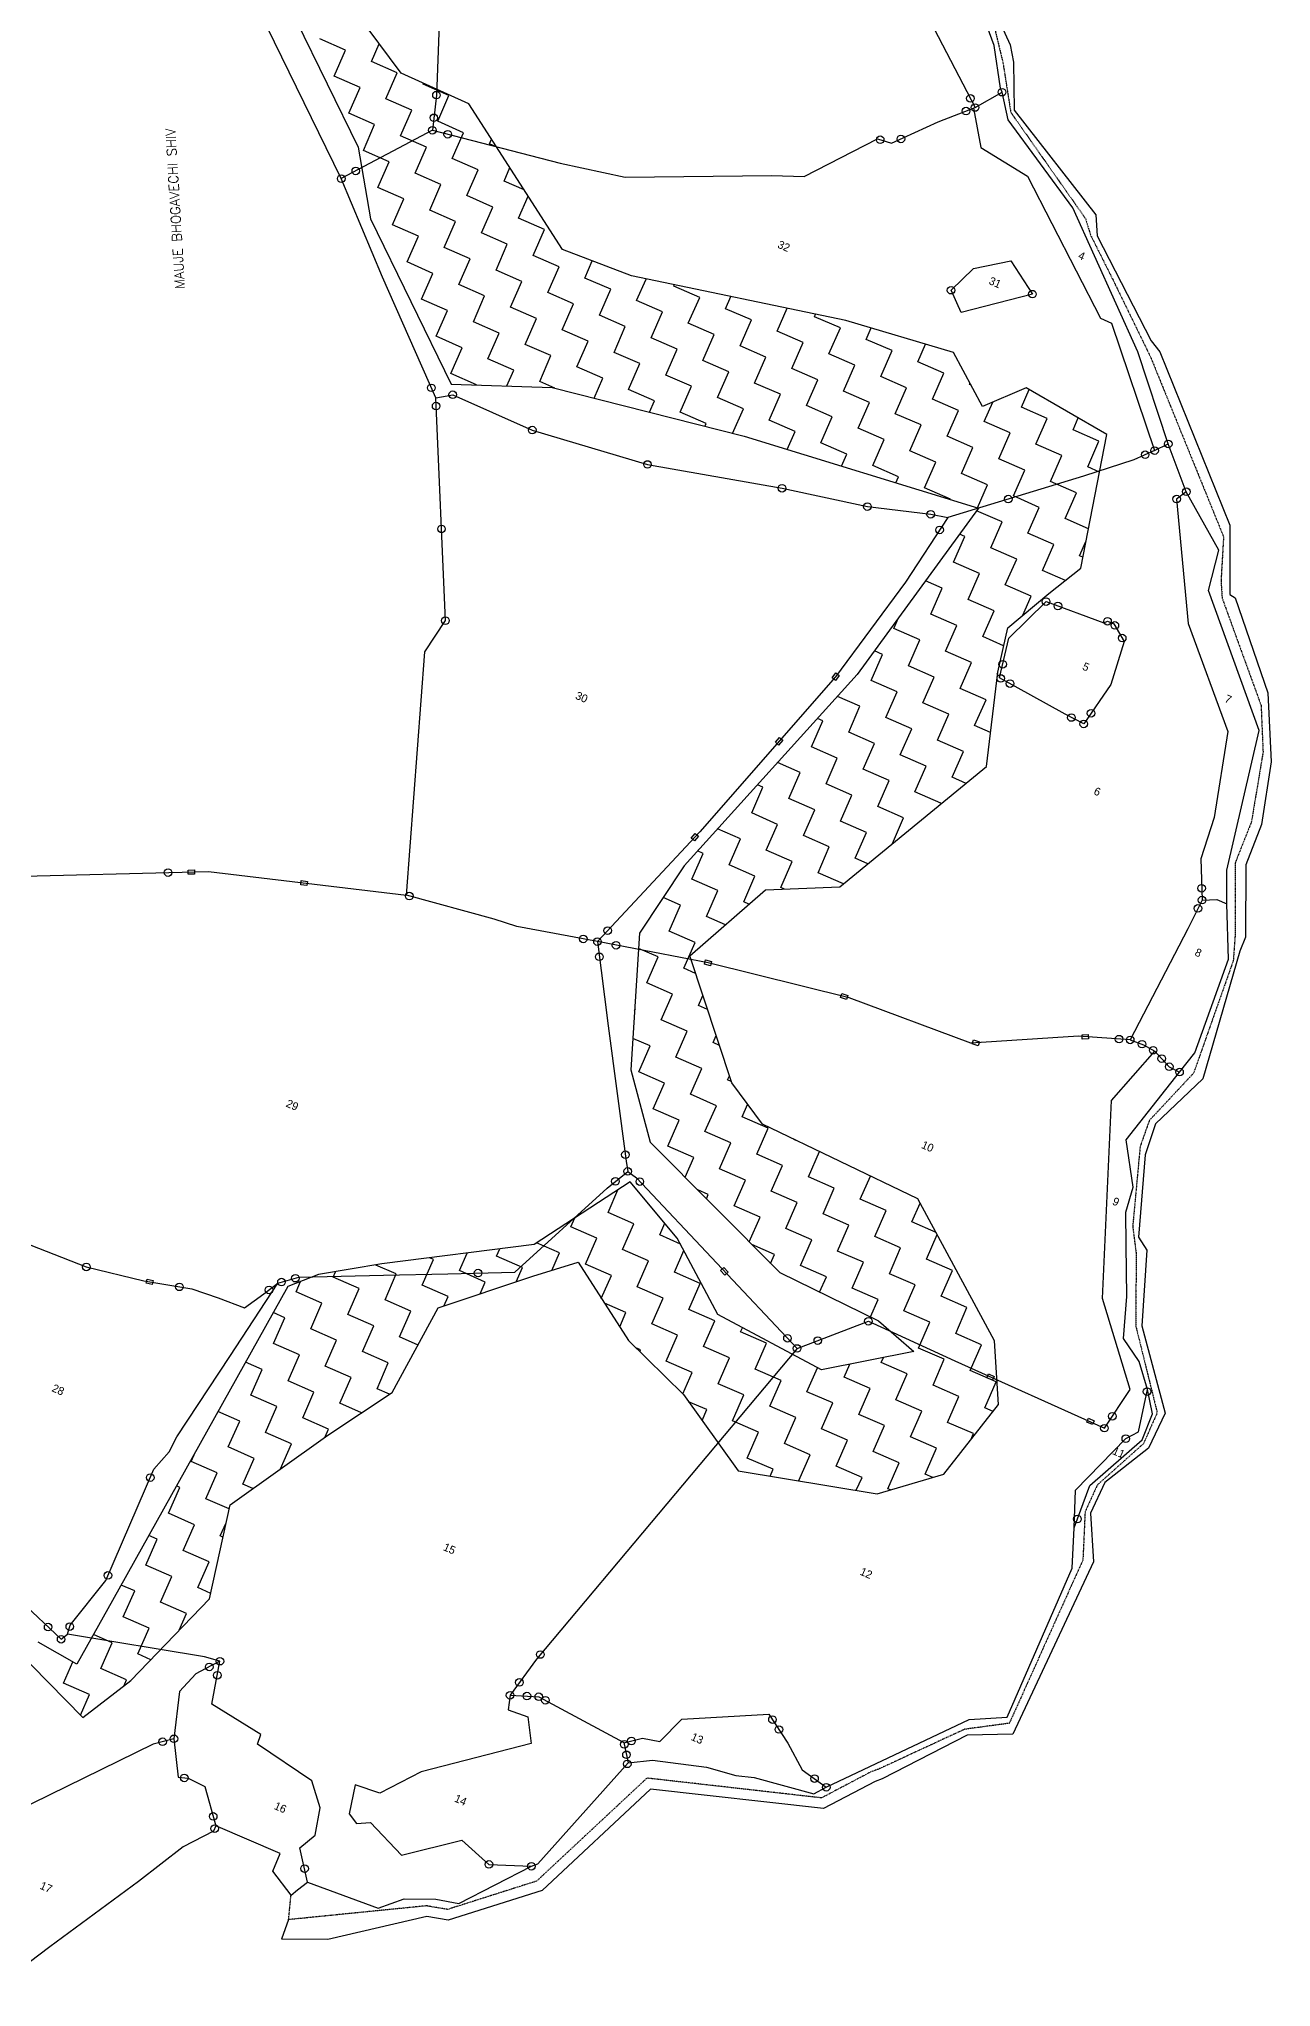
# Model space of a CAD drawing. Header units: metres. Extents: x 340266 to 342991, y 1762549 to 1766704.
# Drawn here: x 341265 to 342391, y 1762800 to 1764580 of the extents above; entities that cross this region are included whole.
import ezdxf
from ezdxf.enums import TextEntityAlignment as Align

# ---------------------------------------------------------------- set-up
doc = ezdxf.new("R2010")
doc.units = ezdxf.units.M
doc.header["$MEASUREMENT"] = 0
doc.linetypes.add('DASHDOT', pattern=[1, 0.5, -0.25, 0, -0.25])
for name, color, linetype in [('OFF', 1, 'Continuous'), ('POLY_HATCH', 12, 'Continuous'), ('POLY_PARCEL', 6, 'Continuous'), ('POLY_WATER', 4, 'Continuous'), ('TEXT_MAPOUT', 7, 'Continuous'), ('TEXT_PARCEL', 7, 'Continuous'), ('V_BOUND_LINE', 7, 'Continuous'), ('V_BOUND_STREAM_LINE', 7, 'DASHDOT')]:
    doc.layers.add(name, color=color, linetype=linetype)
doc.styles.get("Standard").update_dxf_attribs({"font": 'simplex.shx'})
doc.styles.add('TEXT_MAP', font='', dxfattribs={"height": 0.15})
doc.styles.get('TEXT_MAP').set_extended_font_data('Kruti Dev 050')

msp = doc.modelspace()

# ---------------------------------------------------------------- linework, layer by layer
for points in [[(341990.1, 1763995.9), (341993.4, 1764000.5), (341996.6, 1763998.2), (341993.2, 1763993.6)], [(341938.2, 1763937.2), (341942, 1763941.4), (341944.9, 1763938.9), (341941.2, 1763934.6)], [(341861.2, 1763849.6), (341865, 1763853.9), (341867.9, 1763851.3), (341864.2, 1763847)], [(341407.5, 1763816.6), (341401.8, 1763816.5), (341401.7, 1763820.4), (341407.4, 1763820.5)], [(341505.1, 1763810.7), (341510.7, 1763810), (341510.2, 1763806.2), (341504.6, 1763806.8)], [(341874.4, 1763738.2), (341879.9, 1763736.8), (341879, 1763733), (341873.5, 1763734.4)], [(341999.1, 1763707.5), (342004.4, 1763705.7), (342003.1, 1763702), (341997.7, 1763703.9)], [(342224.3, 1763666.2), (342218.6, 1763666), (342218.5, 1763669.9), (342224.1, 1763670.1)], [(342123.4, 1763659.7), (342118, 1763661.5), (342119.3, 1763665.2), (342124.6, 1763663.4)], [(341892.1, 1763450.4), (341888.2, 1763454.6), (341891.1, 1763457.2), (341895, 1763453.1)], [(341369, 1763441.6), (341363.5, 1763442.9), (341364.4, 1763446.7), (341369.9, 1763445.5)], [(342136.6, 1763354.2), (342131.5, 1763356.6), (342133.1, 1763360.1), (342138.2, 1763357.8)], [(342228, 1763313.8), (342222.8, 1763316.1), (342224.4, 1763319.6), (342229.6, 1763317.3)]]:
    msp.add_lwpolyline(points, close=True)
for centre in [(341628.6, 1764528.3), (342116.4, 1764525.3), (342120.7, 1764517), (342145.3, 1764531), (341626.2, 1764507.6), (342112.4, 1764513.8), (341624.9, 1764496.2), (341638.9, 1764492.6), (342034, 1764487.6), (342053, 1764488.3), (341541.6, 1764452), (341554.9, 1764459.1), (342098.8, 1764350.1), (342173.1, 1764346.5), (341623.9, 1764260.9), (341643.5, 1764254.6), (341628.3, 1764244.3), (341716.1, 1764222.3), (342276.1, 1764199.8), (342284.7, 1764203.6), (342297.2, 1764209.7), (341821.4, 1764190.9), (341944.3, 1764169.2), (342313.7, 1764166), (342022.3, 1764152.4), (342080.2, 1764145.4), (342151, 1764159.3), (342304.8, 1764159.3), (341633.2, 1764132), (341633.2, 1764132), (342088.3, 1764131.1), (342185.5, 1764065.6), (342185.5, 1764065.6), (342196.4, 1764061.6), (341636.8, 1764048.2), (342241.7, 1764047.6), (342248.4, 1764043.9), (342255.1, 1764032.3), (342146, 1764008.4), (342144.2, 1763995.4), (342152.6, 1763990.7), (342208.7, 1763959.7), (342220, 1763953.9), (342226.7, 1763963.6), (341383.4, 1763818), (341603.8, 1763796.6), (342327.7, 1763803.7), (342328.1, 1763792.9), (342324.3, 1763785.3), (341762.7, 1763757.4), (341775.7, 1763755), (341785.1, 1763765.1), (341792.7, 1763751.7), (341777.4, 1763741.1), (342252.2, 1763665.9), (342262.4, 1763665.2), (342273.2, 1763661.3), (342283.4, 1763655.8), (342291.2, 1763648.1), (342298.1, 1763640.7), (342307.5, 1763635.8), (341801.2, 1763560.3), (341803.3, 1763545.1), (341792.1, 1763536), (341814.4, 1763535.7), (341308.7, 1763457.8), (341666.6, 1763452.2), (341393.7, 1763439.6), (341475.6, 1763436.8), (341487, 1763444), (341499.7, 1763447.5), (342023.2, 1763408.2), (341949.3, 1763392.6), (341958.1, 1763383.3), (341977, 1763390.5), (342277.8, 1763343.9), (342238.8, 1763310.5), (342246.1, 1763321.4), (342258.4, 1763300.9), (341367.1, 1763265.3), (342214.2, 1763227.5), (341328.4, 1763176), (341273.8, 1763128.8), (341293.6, 1763129.2), (341285.7, 1763117.6), (341421, 1763092.4), (341430.8, 1763097.6), (341723.5, 1763103.7), (341428.4, 1763084.7), (341704.3, 1763078.2), (341695.8, 1763066.5), (341711.3, 1763065.7), (341722.1, 1763065.1), (341728.1, 1763061.9), (341935.6, 1763044.2), (341378.4, 1763024), (341388.7, 1763026.7), (341800.2, 1763021.6), (341806.7, 1763024.7), (341941.5, 1763035.2), (341802.2, 1763012.1), (341802.9, 1763003.8), (341398.2, 1762991), (341974, 1762990.3), (341984.7, 1762982.4), (341424.6, 1762955.8), (341426, 1762944.7), (341508.1, 1762908.1), (341676.5, 1762912), (341715.3, 1762910.3)]:
    msp.add_circle(centre, 3.46)
at = {"layer": 'OFF'}
msp.add_line((341493.5, 1762861.5), (341487.1, 1762843.7), dxfattribs=at)
at = {"layer": 'POLY_HATCH'}
for p, q in [((341596.4, 1764548.3), (341528.5, 1764639.5)), ((341500.4, 1764596.6), (341557.1, 1764480.8)), ((341658.2, 1764520.4), (341596.4, 1764548.3)), ((341743.8, 1764387.2), (341658.2, 1764520.4)), ((341557.1, 1764480.8), (341568.2, 1764415.4)), ((341568.2, 1764415.4), (341642.1, 1764264.2)), ((341806.9, 1764363.1), (341743.8, 1764387.2)), ((342002.6, 1764322.5), (341806.9, 1764363.1)), ((342101.1, 1764293.1), (342002.6, 1764322.5)), ((342127.5, 1764244), (342101.1, 1764293.1)), ((341642.1, 1764264.2), (341734.2, 1764261.3)), ((341734.2, 1764261.3), (341909.8, 1764216.6)), ((342167.4, 1764260.8), (342127.5, 1764244)), ((342241.2, 1764218.2), (342167.4, 1764260.8)), ((342217.2, 1764096.3), (342241.2, 1764218.2)), ((341909.8, 1764216.6), (342123.8, 1764151.1)), ((342123.8, 1764151.1), (342013, 1763999)), ((342188.2, 1764073), (342217.2, 1764096.3)), ((342150.5, 1764041.6), (342188.2, 1764073)), ((342141.4, 1764001.1), (342150.5, 1764041.6)), ((342013, 1763999), (341854.8, 1763824.2)), ((342131.1, 1763914.9), (342141.4, 1764001.1)), ((341997.2, 1763805.1), (342131.1, 1763914.9)), ((341854.8, 1763824.2), (341814, 1763762.8)), ((341860, 1763741.9), (341929.2, 1763802.3)), ((341929.2, 1763802.3), (341997.2, 1763805.1)), ((341814, 1763762.8), (341806.1, 1763638)), ((341898.4, 1763625.9), (341860, 1763741.9)), ((341806.1, 1763638), (341823.9, 1763571.9)), ((341926.4, 1763588.1), (341898.4, 1763625.9)), ((342068.5, 1763519.9), (341926.4, 1763588.1)), ((341823.9, 1763571.9), (341942.2, 1763452.7)), ((341805.7, 1763535.6), (341717.8, 1763478.4)), ((341848.6, 1763484.2), (341805.7, 1763535.6)), ((342138.5, 1763390.2), (342068.5, 1763519.9)), ((341717.8, 1763478.4), (341578.7, 1763460.5)), ((341885.8, 1763414.4), (341848.6, 1763484.2)), ((341578.7, 1763460.5), (341520.8, 1763450.8)), ((341716.6, 1763449.3), (341758.1, 1763462)), ((341758.1, 1763462), (341803.9, 1763390.6)), ((341942.2, 1763452.7), (342032.5, 1763408.5)), ((341492.7, 1763439.8), (341332.5, 1763153.1)), ((341520.8, 1763450.8), (341492.7, 1763439.8)), ((341630.3, 1763420.3), (341716.6, 1763449.3)), ((341588, 1763343), (341630.3, 1763420.3)), ((341980.3, 1763363.7), (341885.8, 1763414.4)), ((342032.5, 1763408.5), (342064.6, 1763380.5)), ((341803.9, 1763390.6), (341854.3, 1763341.3)), ((342142.2, 1763332.1), (342138.5, 1763390.2)), ((342064.6, 1763380.5), (341980.3, 1763363.7)), ((341529.4, 1763304.2), (341588, 1763343)), ((341854.3, 1763341.3), (341904.2, 1763271.6)), ((342092.2, 1763268.4), (342142.2, 1763332.1)), ((341440, 1763240.6), (341529.4, 1763304.2)), ((341904.2, 1763271.6), (342031.3, 1763250.6)), ((342031.3, 1763250.6), (342092.2, 1763268.4)), ((341421.3, 1763154.7), (341440, 1763240.6)), ((341332.5, 1763153.1), (341300.1, 1763094.9)), ((341349.3, 1763080.1), (341421.3, 1763154.7)), ((341214.2, 1763139.2), (341305.5, 1763046.3)), ((341300.1, 1763094.9), (341264.6, 1763115.1)), ((341305.5, 1763046.3), (341349.3, 1763080.1))]:
    msp.add_line(p, q, dxfattribs=at)
at = {"layer": 'POLY_HATCH', "linetype": 'Continuous'}
for p, q in [((341545.5, 1764569.3), (341521.9, 1764579.6)), ((341569.1, 1764559), (341576.3, 1764575.3)), ((341535.2, 1764545.7), (341545.5, 1764569.3)), ((341592.8, 1764548.7), (341569.1, 1764559)), ((341558.8, 1764535.3), (341535.2, 1764545.7)), ((341582.4, 1764525), (341592.8, 1764548.7)), ((341616.4, 1764538.3), (341616.7, 1764539.1)), ((341640, 1764528), (341616.4, 1764538.3)), ((341548.5, 1764511.7), (341558.8, 1764535.3)), ((341606.1, 1764514.7), (341582.4, 1764525)), ((341629.7, 1764504.4), (341640, 1764528)), ((341572.1, 1764501.4), (341548.5, 1764511.7)), ((341595.8, 1764491.1), (341606.1, 1764514.7)), ((341653.3, 1764494), (341629.7, 1764504.4)), ((341561.8, 1764477.7), (341572.1, 1764501.4)), ((341619.4, 1764480.7), (341595.8, 1764491.1)), ((341643, 1764470.4), (341653.3, 1764494)), ((341677, 1764483.7), (341678.9, 1764488.2)), ((341585.4, 1764467.4), (341561.8, 1764477.7)), ((341575.1, 1764443.8), (341585.4, 1764467.4)), ((341609.1, 1764457.1), (341619.4, 1764480.7)), ((341666.7, 1764460.1), (341643, 1764470.4)), ((341683.6, 1764480.8), (341677, 1764483.7)), ((341632.7, 1764446.8), (341609.1, 1764457.1)), ((341656.3, 1764436.5), (341666.7, 1764460.1)), ((341690.3, 1764449.8), (341695.7, 1764462.1)), ((341708.8, 1764441.7), (341690.3, 1764449.8)), ((341598.7, 1764433.5), (341575.1, 1764443.8)), ((341588.4, 1764409.8), (341598.7, 1764433.5)), ((341622.4, 1764423.1), (341632.7, 1764446.8)), ((341680, 1764426.1), (341656.3, 1764436.5)), ((341703.6, 1764415.8), (341712.4, 1764436)), ((341646, 1764412.8), (341622.4, 1764423.1)), ((341669.6, 1764402.5), (341680, 1764426.1)), ((341727.2, 1764405.5), (341703.6, 1764415.8)), ((341612.1, 1764399.5), (341588.4, 1764409.8)), ((341601.7, 1764375.9), (341612.1, 1764399.5)), ((341635.7, 1764389.2), (341646, 1764412.8)), ((341693.3, 1764392.2), (341669.6, 1764402.5)), ((341716.9, 1764381.8), (341727.2, 1764405.5)), ((341659.3, 1764378.9), (341635.7, 1764389.2)), ((341649, 1764355.2), (341659.3, 1764378.9)), ((341683, 1764368.5), (341693.3, 1764392.2)), ((341740.6, 1764371.5), (341716.9, 1764381.8)), ((341625.4, 1764365.5), (341601.7, 1764375.9)), ((341615, 1764341.9), (341625.4, 1764365.5)), ((341706.6, 1764358.2), (341683, 1764368.5)), ((341730.2, 1764347.9), (341740.6, 1764371.5)), ((341764.2, 1764361.2), (341771, 1764376.8)), ((341787.8, 1764350.9), (341764.2, 1764361.2)), ((341811.5, 1764340.6), (341820.1, 1764360.3)), ((341638.7, 1764331.6), (341615, 1764341.9)), ((341672.6, 1764344.9), (341649, 1764355.2)), ((341662.3, 1764321.3), (341672.6, 1764344.9)), ((341696.3, 1764334.6), (341706.6, 1764358.2)), ((341753.9, 1764337.6), (341730.2, 1764347.9)), ((341777.5, 1764327.2), (341787.8, 1764350.9)), ((341845.4, 1764353.9), (341845.9, 1764355)), ((341869.1, 1764343.5), (341845.4, 1764353.9)), ((341858.7, 1764319.9), (341869.1, 1764343.5)), ((341892.7, 1764333.2), (341897.5, 1764344.3)), ((341628.4, 1764308), (341638.7, 1764331.6)), ((341719.9, 1764324.3), (341696.3, 1764334.6)), ((341709.6, 1764300.6), (341719.9, 1764324.3)), ((341743.5, 1764313.9), (341753.9, 1764337.6)), ((341801.1, 1764316.9), (341777.5, 1764327.2)), ((341835.1, 1764330.2), (341811.5, 1764340.6)), ((341824.8, 1764306.6), (341835.1, 1764330.2)), ((341916.3, 1764322.9), (341892.7, 1764333.2)), ((341940, 1764312.6), (341949.1, 1764333.6)), ((341973.9, 1764325.9), (341974.9, 1764328.2)), ((341997.6, 1764315.6), (341973.9, 1764325.9)), ((341652, 1764297.6), (341628.4, 1764308)), ((341685.9, 1764310.9), (341662.3, 1764321.3)), ((341675.6, 1764287.3), (341685.9, 1764310.9)), ((341767.2, 1764303.6), (341743.5, 1764313.9)), ((341790.8, 1764293.3), (341801.1, 1764316.9)), ((341848.4, 1764296.3), (341824.8, 1764306.6)), ((341882.4, 1764309.6), (341858.7, 1764319.9)), ((341872, 1764285.9), (341882.4, 1764309.6)), ((341906, 1764299.3), (341916.3, 1764322.9)), ((341963.6, 1764302.2), (341940, 1764312.6)), ((341987.2, 1764291.9), (341997.6, 1764315.6)), ((342021.2, 1764305.2), (342025.7, 1764315.6)), ((341641.7, 1764274), (341652, 1764297.6)), ((341733.2, 1764290.3), (341709.6, 1764300.6)), ((341722.9, 1764266.7), (341733.2, 1764290.3)), ((341756.9, 1764280), (341767.2, 1764303.6)), ((341814.4, 1764283), (341790.8, 1764293.3)), ((341838.1, 1764272.6), (341848.4, 1764296.3)), ((341929.6, 1764288.9), (341906, 1764299.3)), ((341919.3, 1764265.3), (341929.6, 1764288.9)), ((341953.3, 1764278.6), (341963.6, 1764302.2)), ((342010.9, 1764281.6), (341987.2, 1764291.9)), ((342044.8, 1764294.9), (342021.2, 1764305.2)), ((342034.5, 1764271.3), (342044.8, 1764294.9)), ((342068.5, 1764284.6), (342075.5, 1764300.8)), ((341665.3, 1764263.7), (341641.7, 1764274)), ((341699.3, 1764277), (341675.6, 1764287.3)), ((341693, 1764262.6), (341699.3, 1764277)), ((341780.5, 1764269.6), (341756.9, 1764280)), ((341804.1, 1764259.3), (341814.4, 1764283)), ((341861.7, 1764262.3), (341838.1, 1764272.6)), ((341895.7, 1764275.6), (341872, 1764285.9)), ((341885.4, 1764252), (341895.7, 1764275.6)), ((341976.9, 1764268.3), (341953.3, 1764278.6)), ((342000.5, 1764258), (342010.9, 1764281.6)), ((342058.1, 1764261), (342034.5, 1764271.3)), ((342092.1, 1764274.3), (342068.5, 1764284.6)), ((342081.8, 1764250.6), (342092.1, 1764274.3)), ((341665.2, 1764263.5), (341665.3, 1764263.7)), ((341736.6, 1764260.7), (341722.9, 1764266.7)), ((341772.6, 1764251.5), (341780.5, 1764269.6)), ((341827.8, 1764249), (341804.1, 1764259.3)), ((341851.4, 1764238.7), (341861.7, 1764262.3)), ((341942.9, 1764255), (341919.3, 1764265.3)), ((341932.6, 1764231.3), (341942.9, 1764255)), ((341966.6, 1764244.7), (341976.9, 1764268.3)), ((342024.2, 1764247.6), (342000.5, 1764258)), ((342047.8, 1764237.3), (342058.1, 1764261)), ((342115.7, 1764263.9), (342116.2, 1764265)), ((342117.1, 1764263.3), (342115.7, 1764263.9)), ((342163, 1764243.3), (342170, 1764259.3)), ((341823.2, 1764238.6), (341827.8, 1764249)), ((341875, 1764228.4), (341851.4, 1764238.7)), ((341909, 1764241.7), (341885.4, 1764252)), ((341899.2, 1764219.3), (341909, 1764241.7)), ((341990.2, 1764234.3), (341966.6, 1764244.7)), ((342013.9, 1764224), (342024.2, 1764247.6)), ((342071.4, 1764227), (342047.8, 1764237.3)), ((342105.4, 1764240.3), (342081.8, 1764250.6)), ((342095.1, 1764216.7), (342105.4, 1764240.3)), ((342129, 1764230), (342136.9, 1764247.9)), ((342186.6, 1764233), (342163, 1764243.3)), ((341873.9, 1764225.7), (341875, 1764228.4)), ((341956.3, 1764221), (341932.6, 1764231.3)), ((341949.1, 1764204.6), (341956.3, 1764221)), ((341979.9, 1764210.7), (341990.2, 1764234.3)), ((342037.5, 1764213.7), (342013.9, 1764224)), ((342061.1, 1764203.4), (342071.4, 1764227)), ((342152.7, 1764219.7), (342129, 1764230)), ((342142.4, 1764196), (342152.7, 1764219.7)), ((342176.3, 1764209.3), (342186.6, 1764233)), ((342210.3, 1764222.6), (342215, 1764233.4)), ((342233.9, 1764212.3), (342210.3, 1764222.6)), ((342003.5, 1764200.4), (341979.9, 1764210.7)), ((341998.7, 1764189.4), (342003.5, 1764200.4)), ((342027.2, 1764190), (342037.5, 1764213.7)), ((342084.8, 1764193), (342061.1, 1764203.4)), ((342118.7, 1764206.3), (342095.1, 1764216.7)), ((342108.4, 1764182.7), (342118.7, 1764206.3)), ((342199.9, 1764199), (342176.3, 1764209.3)), ((342223.6, 1764188.7), (342233.9, 1764212.3)), ((342050.8, 1764179.7), (342027.2, 1764190)), ((342074.4, 1764169.4), (342084.8, 1764193)), ((342132, 1764172.4), (342108.4, 1764182.7)), ((342166, 1764185.7), (342142.4, 1764196)), ((342155.7, 1764162.1), (342166, 1764185.7)), ((342189.6, 1764175.4), (342199.9, 1764199)), ((342234.5, 1764183.9), (342223.6, 1764188.7)), ((342048.4, 1764174.2), (342050.8, 1764179.7)), ((342098.1, 1764159.1), (342074.4, 1764169.4)), ((342122.9, 1764151.4), (342132, 1764172.4)), ((342213.3, 1764165), (342189.6, 1764175.4)), ((342202.9, 1764141.4), (342213.3, 1764165)), ((342098, 1764159), (342098.1, 1764159.1)), ((342145.3, 1764138.4), (342122, 1764148.6)), ((342179.3, 1764151.7), (342155.7, 1764162.1)), ((342169, 1764128.1), (342179.3, 1764151.7)), ((342135, 1764114.8), (342145.3, 1764138.4)), ((342192.6, 1764117.8), (342169, 1764128.1)), ((342224.2, 1764132.1), (342202.9, 1764141.4)), ((342101.1, 1764101.5), (342111.4, 1764125.1)), ((342111.4, 1764125.1), (342106.4, 1764127.3)), ((342158.7, 1764104.5), (342135, 1764114.8)), ((342182.3, 1764094.1), (342192.6, 1764117.8)), ((342216.2, 1764107.5), (342222, 1764120.6)), ((342124.7, 1764091.2), (342101.1, 1764101.5)), ((342148.3, 1764080.8), (342158.7, 1764104.5)), ((342203.2, 1764085), (342182.3, 1764094.1)), ((342219.1, 1764106.2), (342216.2, 1764107.5)), ((342090.7, 1764077.8), (342075.3, 1764084.6)), ((342080.4, 1764054.2), (342090.7, 1764077.8)), ((342114.4, 1764067.5), (342124.7, 1764091.2)), ((342172, 1764070.5), (342148.3, 1764080.8)), ((342138, 1764057.2), (342114.4, 1764067.5)), ((342127.7, 1764033.6), (342138, 1764057.2)), ((342164.4, 1764053.1), (342172, 1764070.5)), ((342046.5, 1764040.9), (342050.8, 1764050.9)), ((342070.1, 1764030.6), (342046.5, 1764040.9)), ((342104, 1764043.9), (342080.4, 1764054.2)), ((342093.7, 1764020.2), (342104, 1764043.9)), ((342059.8, 1764006.9), (342070.1, 1764030.6)), ((342146.8, 1764025.2), (342127.7, 1764033.6)), ((342025.8, 1763993.6), (342036.1, 1764017.3)), ((342036.1, 1764017.3), (342028.7, 1764020.5)), ((342083.4, 1763996.6), (342059.8, 1764006.9)), ((342117.4, 1764009.9), (342093.7, 1764020.2)), ((342107, 1763986.3), (342117.4, 1764009.9)), ((342049.4, 1763983.3), (342025.8, 1763993.6)), ((342073.1, 1763973), (342083.4, 1763996.6)), ((342130.7, 1763976), (342107, 1763986.3)), ((342141, 1763999.6), (342141.3, 1764000.3)), ((342141.2, 1763999.5), (342141, 1763999.6)), ((342015.5, 1763970), (341994.9, 1763979)), ((342005.2, 1763946.4), (342015.5, 1763970)), ((342039.1, 1763959.7), (342049.4, 1763983.3)), ((342096.7, 1763962.7), (342073.1, 1763973)), ((342120.3, 1763952.3), (342130.7, 1763976)), ((341971.2, 1763933), (341981.5, 1763956.7)), ((341981.5, 1763956.7), (341976.7, 1763958.8)), ((342062.8, 1763949.3), (342039.1, 1763959.7)), ((342086.4, 1763939), (342096.7, 1763962.7)), ((342134.8, 1763946), (342120.3, 1763952.3)), ((341994.8, 1763922.7), (341971.2, 1763933)), ((342028.8, 1763936), (342005.2, 1763946.4)), ((342018.5, 1763912.4), (342028.8, 1763936)), ((342052.4, 1763925.7), (342062.8, 1763949.3)), ((342110, 1763928.7), (342086.4, 1763939)), ((341960.9, 1763909.4), (341940.1, 1763918.5)), ((341984.5, 1763899.1), (341994.8, 1763922.7)), ((342076.1, 1763915.4), (342052.4, 1763925.7)), ((342065.7, 1763891.7), (342076.1, 1763915.4)), ((342099.7, 1763905.1), (342110, 1763928.7)), ((341926.9, 1763896.1), (341921.9, 1763898.3)), ((341950.6, 1763885.8), (341960.9, 1763909.4)), ((342008.1, 1763888.8), (341984.5, 1763899.1)), ((342042.1, 1763902.1), (342018.5, 1763912.4)), ((342031.8, 1763878.4), (342042.1, 1763902.1)), ((342112.4, 1763899.5), (342099.7, 1763905.1)), ((341916.6, 1763872.5), (341926.9, 1763896.1)), ((341974.2, 1763875.4), (341950.6, 1763885.8)), ((341997.8, 1763865.1), (342008.1, 1763888.8)), ((342089.4, 1763881.4), (342065.7, 1763891.7)), ((342088.9, 1763880.3), (342089.4, 1763881.4)), ((341940.2, 1763862.1), (341916.6, 1763872.5)), ((341929.9, 1763838.5), (341940.2, 1763862.1)), ((341963.9, 1763851.8), (341974.2, 1763875.4)), ((342021.5, 1763854.8), (341997.8, 1763865.1)), ((342055.4, 1763868.1), (342031.8, 1763878.4)), ((342045.1, 1763844.5), (342055.4, 1763868.1)), ((341906.3, 1763848.8), (341885.4, 1763858)), ((341895.9, 1763825.2), (341906.3, 1763848.8)), ((341987.5, 1763841.5), (341963.9, 1763851.8)), ((342011.1, 1763831.2), (342021.5, 1763854.8)), ((342045.2, 1763844.4), (342045.1, 1763844.5)), ((341862, 1763811.9), (341872.3, 1763835.5)), ((341872.3, 1763835.5), (341867.1, 1763837.8)), ((341953.5, 1763828.2), (341929.9, 1763838.5)), ((341943.2, 1763804.5), (341953.5, 1763828.2)), ((341977.2, 1763817.9), (341987.5, 1763841.5)), ((342022.8, 1763826.1), (342011.1, 1763831.2)), ((341885.6, 1763801.6), (341862, 1763811.9)), ((341919.6, 1763814.9), (341895.9, 1763825.2)), ((341909.3, 1763791.2), (341919.6, 1763814.9)), ((342000.4, 1763807.7), (341977.2, 1763817.9)), ((341851.7, 1763788.2), (341835.6, 1763795.3)), ((341875.3, 1763777.9), (341885.6, 1763801.6)), ((341914.1, 1763789.1), (341909.3, 1763791.2)), ((341946.7, 1763803), (341943.2, 1763804.5)), ((341841.3, 1763764.6), (341851.7, 1763788.2)), ((341892.6, 1763770.3), (341875.3, 1763777.9)), ((341865, 1763754.3), (341841.3, 1763764.6)), ((341831, 1763741), (341813.1, 1763748.8)), ((341820.7, 1763717.3), (341831, 1763741)), ((341854.7, 1763730.6), (341865, 1763754.3)), ((341865.3, 1763726), (341854.7, 1763730.6)), ((341844.3, 1763707), (341820.7, 1763717.3)), ((341834, 1763683.4), (341844.3, 1763707)), ((341868, 1763696.7), (341872, 1763705.8)), ((341809.5, 1763691.8), (341810.4, 1763693.7)), ((341810.4, 1763693.7), (341809.7, 1763694)), ((341857.6, 1763673.1), (341834, 1763683.4)), ((341876.2, 1763693.1), (341868, 1763696.7)), ((341823.7, 1763659.7), (341807.9, 1763666.6)), ((341847.3, 1763649.4), (341857.6, 1763673.1)), ((341881.3, 1763662.7), (341884.1, 1763669.2)), ((341813.4, 1763636.1), (341823.7, 1763659.7)), ((341871, 1763639.1), (341847.3, 1763649.4)), ((341887.1, 1763660.2), (341881.3, 1763662.7)), ((341837, 1763625.8), (341813.4, 1763636.1)), ((341860.6, 1763615.5), (341871, 1763639.1)), ((341894.6, 1763628.8), (341896.2, 1763632.5)), ((341826.7, 1763602.1), (341837, 1763625.8)), ((341884.3, 1763605.1), (341860.6, 1763615.5)), ((341897.9, 1763627.3), (341894.6, 1763628.8)), ((341850.3, 1763591.8), (341826.7, 1763602.1)), ((341873.9, 1763581.5), (341884.3, 1763605.1)), ((341907.9, 1763594.8), (341912.9, 1763606.3)), ((341931.5, 1763584.5), (341907.9, 1763594.8)), ((341840, 1763568.2), (341850.3, 1763591.8)), ((341897.6, 1763571.2), (341873.9, 1763581.5)), ((341921.2, 1763560.9), (341931.5, 1763584.5)), ((341863.6, 1763557.9), (341840, 1763568.2)), ((341887.2, 1763547.5), (341897.6, 1763571.2)), ((341944.8, 1763550.5), (341921.2, 1763560.9)), ((341955.2, 1763574.2), (341955.2, 1763574.2)), ((341957.2, 1763573.3), (341955.2, 1763574.2)), ((341968.5, 1763540.2), (341978.5, 1763563.1)), ((341855.7, 1763539.8), (341863.6, 1763557.9)), ((341910.9, 1763537.2), (341887.2, 1763547.5)), ((341934.5, 1763526.9), (341944.8, 1763550.5)), ((341785.4, 1763507.6), (341794.4, 1763528.2)), ((341876.9, 1763523.9), (341867.4, 1763528.1)), ((341875.3, 1763520.1), (341876.9, 1763523.9)), ((341900.6, 1763513.6), (341910.9, 1763537.2)), ((341958.2, 1763516.6), (341934.5, 1763526.9)), ((341992.1, 1763529.9), (341968.5, 1763540.2)), ((341981.8, 1763506.2), (341992.1, 1763529.9)), ((342015.8, 1763519.6), (342025, 1763540.8)), ((341809, 1763497.3), (341785.4, 1763507.6)), ((341924.2, 1763503.3), (341900.6, 1763513.6)), ((341947.8, 1763492.9), (341958.2, 1763516.6)), ((342005.4, 1763495.9), (341981.8, 1763506.2)), ((342039.4, 1763509.2), (342015.8, 1763519.6)), ((342029.1, 1763485.6), (342039.4, 1763509.2)), ((342063, 1763498.9), (342070.6, 1763516.1)), ((341751.4, 1763494.3), (341755.1, 1763502.6)), ((341775, 1763484), (341751.4, 1763494.3)), ((341798.7, 1763473.6), (341809, 1763497.3)), ((341832.6, 1763487), (341837.3, 1763497.7)), ((341914.4, 1763480.7), (341924.2, 1763503.3)), ((341971.5, 1763482.6), (341947.8, 1763492.9)), ((341995.1, 1763472.3), (342005.4, 1763495.9)), ((342085, 1763489.3), (342063, 1763498.9)), ((341649.5, 1763454.4), (341656.6, 1763470.5)), ((341683.5, 1763467.7), (341686.4, 1763474.4)), ((341741.1, 1763470.7), (341720, 1763479.9)), ((341734.1, 1763454.6), (341741.1, 1763470.7)), ((341764.7, 1763460.3), (341775, 1763484)), ((341822.3, 1763463.3), (341798.7, 1763473.6)), ((341851.6, 1763478.7), (341832.6, 1763487)), ((341846, 1763453), (341854.6, 1763472.9)), ((341937.5, 1763469.3), (341916.6, 1763478.4)), ((341961.1, 1763459), (341971.5, 1763482.6)), ((342018.7, 1763462), (341995.1, 1763472.3)), ((342052.7, 1763475.3), (342029.1, 1763485.6)), ((342042.4, 1763451.6), (342052.7, 1763475.3)), ((342076.3, 1763464.9), (342086.1, 1763487.3)), ((341534.3, 1763448.4), (341536.5, 1763453.4)), ((341591.9, 1763451.4), (341573.2, 1763459.5)), ((341615.6, 1763441), (341625.9, 1763464.7)), ((341625.9, 1763464.7), (341622.6, 1763466.1)), ((341673.2, 1763444), (341649.5, 1763454.4)), ((341707.1, 1763457.3), (341683.5, 1763467.7)), ((341701.4, 1763444.2), (341707.1, 1763457.3)), ((341788.4, 1763450), (341764.7, 1763460.3)), ((341812, 1763439.7), (341822.3, 1763463.3)), ((341869.6, 1763442.7), (341846, 1763453)), ((341933.9, 1763461), (341937.5, 1763469.3)), ((341984.8, 1763448.6), (341961.1, 1763459)), ((342008.4, 1763438.3), (342018.7, 1763462)), ((342100, 1763454.6), (342076.3, 1763464.9)), ((342089.6, 1763431), (342100, 1763454.6)), ((341500.4, 1763435.1), (341504.4, 1763444.4)), ((341524, 1763424.7), (341500.4, 1763435.1)), ((341558, 1763438.1), (341534.3, 1763448.4)), ((341547.7, 1763414.4), (341558, 1763438.1)), ((341581.6, 1763427.7), (341591.9, 1763451.4)), ((341639.2, 1763430.7), (341615.6, 1763441)), ((341668.4, 1763433.1), (341673.2, 1763444)), ((341779.2, 1763429.1), (341788.4, 1763450)), ((341835.6, 1763429.4), (341812, 1763439.7)), ((341859.3, 1763419), (341869.6, 1763442.7)), ((341978.7, 1763434.8), (341984.8, 1763448.6)), ((342032.1, 1763428), (342008.4, 1763438.3)), ((342066, 1763441.3), (342042.4, 1763451.6)), ((342055.7, 1763417.7), (342066, 1763441.3)), ((341513.7, 1763401.1), (341524, 1763424.7)), ((341605.3, 1763417.4), (341581.6, 1763427.7)), ((341594.9, 1763393.8), (341605.3, 1763417.4)), ((341635.4, 1763422), (341639.2, 1763430.7)), ((341801.7, 1763416.1), (341782.1, 1763424.6)), ((341825.3, 1763405.7), (341835.6, 1763429.4)), ((341882.9, 1763408.7), (341859.3, 1763419)), ((342025.1, 1763412.1), (342032.1, 1763428)), ((342079.3, 1763407.4), (342055.7, 1763417.7)), ((342113.3, 1763420.7), (342089.6, 1763431)), ((342103, 1763397), (342113.3, 1763420.7)), ((341490.1, 1763411.4), (341479.5, 1763416.1)), ((341479.7, 1763387.8), (341490.1, 1763411.4)), ((341537.3, 1763390.8), (341513.7, 1763401.1)), ((341571.3, 1763404.1), (341547.7, 1763414.4)), ((341561, 1763380.5), (341571.3, 1763404.1)), ((341796, 1763403), (341801.7, 1763416.1)), ((341848.9, 1763395.4), (341825.3, 1763405.7)), ((341872.6, 1763385.1), (341882.9, 1763408.7)), ((341906.5, 1763398.4), (341908.3, 1763402.3)), ((342069, 1763383.7), (342079.3, 1763407.4)), ((341503.4, 1763377.5), (341479.7, 1763387.8)), ((341527, 1763367.2), (341537.3, 1763390.8)), ((341611.8, 1763386.4), (341594.9, 1763393.8)), ((341815, 1763382.1), (341810.7, 1763383.9)), ((341814.3, 1763380.5), (341815, 1763382.1)), ((341838.6, 1763371.8), (341848.9, 1763395.4)), ((341896.2, 1763374.8), (341872.6, 1763385.1)), ((341930.2, 1763388.1), (341906.5, 1763398.4)), ((341919.8, 1763364.4), (341930.2, 1763388.1)), ((342092.6, 1763373.4), (342069, 1763383.7)), ((342126.6, 1763386.7), (342103, 1763397)), ((342116.3, 1763363.1), (342126.6, 1763386.7)), ((341469.4, 1763364.2), (341454.2, 1763370.8)), ((341459.1, 1763340.5), (341469.4, 1763364.2)), ((341493.1, 1763353.8), (341503.4, 1763377.5)), ((341550.6, 1763356.8), (341527, 1763367.2)), ((341584.6, 1763370.1), (341561, 1763380.5)), ((341574.3, 1763346.5), (341584.6, 1763370.1)), ((341862.3, 1763361.4), (341838.6, 1763371.8)), ((341885.9, 1763351.1), (341896.2, 1763374.8)), ((341943.5, 1763354.1), (341919.8, 1763364.4)), ((341953.8, 1763377.7), (341953.9, 1763377.9)), ((341955.6, 1763376.9), (341953.8, 1763377.7)), ((341967.1, 1763343.8), (341976.7, 1763365.7)), ((342001.1, 1763357.1), (342006.2, 1763368.9)), ((342035, 1763370.4), (342037.1, 1763375)), ((342058.7, 1763360.1), (342035, 1763370.4)), ((342082.3, 1763349.8), (342092.6, 1763373.4)), ((342139.9, 1763352.7), (342116.3, 1763363.1)), ((341516.7, 1763343.5), (341493.1, 1763353.8)), ((341540.3, 1763333.2), (341550.6, 1763356.8)), ((341585.7, 1763341.5), (341574.3, 1763346.5)), ((341853.7, 1763341.8), (341862.3, 1763361.4)), ((341909.5, 1763340.8), (341885.9, 1763351.1)), ((341933.2, 1763330.5), (341943.5, 1763354.1)), ((342024.7, 1763346.8), (342001.1, 1763357.1)), ((342014.4, 1763323.1), (342024.7, 1763346.8)), ((342048.4, 1763336.4), (342058.7, 1763360.1)), ((342105.9, 1763339.4), (342082.3, 1763349.8)), ((342129.6, 1763329.1), (342139.9, 1763352.7)), ((341482.7, 1763330.2), (341459.1, 1763340.5)), ((341472.4, 1763306.6), (341482.7, 1763330.2)), ((341506.4, 1763319.9), (341516.7, 1763343.5)), ((341560.1, 1763324.5), (341540.3, 1763333.2)), ((341875.6, 1763327.5), (341858.9, 1763334.7)), ((341871.2, 1763317.6), (341875.6, 1763327.5)), ((341899.2, 1763317.2), (341909.5, 1763340.8)), ((341956.8, 1763320.1), (341933.2, 1763330.5)), ((341990.8, 1763333.5), (341967.1, 1763343.8)), ((341980.4, 1763309.8), (341990.8, 1763333.5)), ((342072, 1763326.1), (342048.4, 1763336.4)), ((342095.6, 1763315.8), (342105.9, 1763339.4)), ((342137.2, 1763325.8), (342129.6, 1763329.1)), ((341448.8, 1763316.9), (341428.9, 1763325.6)), ((341438.4, 1763293.3), (341448.8, 1763316.9)), ((341530, 1763309.6), (341506.4, 1763319.9)), ((341526.9, 1763302.5), (341530, 1763309.6)), ((341922.8, 1763306.8), (341899.2, 1763317.2)), ((341946.5, 1763296.5), (341956.8, 1763320.1)), ((342004.1, 1763299.5), (341980.4, 1763309.8)), ((342038, 1763312.8), (342014.4, 1763323.1)), ((342027.7, 1763289.2), (342038, 1763312.8)), ((342061.7, 1763302.5), (342072, 1763326.1)), ((342119.3, 1763305.5), (342095.6, 1763315.8)), ((341462.1, 1763282.9), (341438.4, 1763293.3)), ((341496, 1763296.2), (341472.4, 1763306.6)), ((341486.1, 1763273.4), (341496, 1763296.2)), ((341888.9, 1763293.5), (341888.3, 1763293.8)), ((341888.7, 1763293.2), (341888.9, 1763293.5)), ((341912.5, 1763283.2), (341922.8, 1763306.8)), ((341970.1, 1763286.2), (341946.5, 1763296.5)), ((341993.7, 1763275.9), (342004.1, 1763299.5)), ((342085.3, 1763292.2), (342061.7, 1763302.5)), ((342075, 1763268.5), (342085.3, 1763292.2)), ((342116.7, 1763299.7), (342119.3, 1763305.5)), ((341404.5, 1763279.9), (341408.4, 1763288.9)), ((341428.1, 1763269.6), (341404.5, 1763279.9)), ((341451.8, 1763259.3), (341462.1, 1763282.9)), ((341936.1, 1763272.9), (341912.5, 1763283.2)), ((341959.8, 1763262.6), (341970.1, 1763286.2)), ((342017.4, 1763265.5), (341993.7, 1763275.9)), ((342051.3, 1763278.9), (342027.7, 1763289.2)), ((342041, 1763255.2), (342051.3, 1763278.9)), ((341383.8, 1763232.7), (341394.2, 1763256.3)), ((341394.2, 1763256.3), (341391, 1763257.7)), ((341417.8, 1763246), (341428.1, 1763269.6)), ((341460.7, 1763255.4), (341451.8, 1763259.3)), ((341933.5, 1763266.7), (341936.1, 1763272.9)), ((341960.4, 1763262.3), (341959.8, 1763262.6)), ((342012.2, 1763253.7), (342017.4, 1763265.5)), ((342082, 1763265.5), (342075, 1763268.5)), ((341439.1, 1763236.7), (341417.8, 1763246)), ((342043.5, 1763254.1), (342041, 1763255.2)), ((341407.5, 1763222.3), (341383.8, 1763232.7)), ((341397.2, 1763198.7), (341407.5, 1763222.3)), ((341431.1, 1763212), (341436.4, 1763224.1)), ((341363.2, 1763185.4), (341373.5, 1763209)), ((341373.5, 1763209), (341365.7, 1763212.5)), ((341433.5, 1763211), (341431.1, 1763212)), ((341386.8, 1763175.1), (341363.2, 1763185.4)), ((341420.8, 1763188.4), (341397.2, 1763198.7)), ((341410.5, 1763164.8), (341420.8, 1763188.4)), ((341352.9, 1763161.8), (341340.4, 1763167.2)), ((341376.5, 1763151.4), (341386.8, 1763175.1)), ((341342.5, 1763138.1), (341352.9, 1763161.8)), ((341400.1, 1763141.1), (341376.5, 1763151.4)), ((341422.3, 1763159.6), (341410.5, 1763164.8)), ((341366.2, 1763127.8), (341342.5, 1763138.1)), ((341393.5, 1763125.9), (341400.1, 1763141.1)), ((341332.2, 1763114.5), (341315.2, 1763122)), ((341321.9, 1763090.9), (341332.2, 1763114.5)), ((341355.9, 1763104.2), (341366.2, 1763127.8)), ((341287.9, 1763077.5), (341296.4, 1763097)), ((341367.6, 1763099), (341355.9, 1763104.2)), ((341345.5, 1763080.5), (341321.9, 1763090.9)), ((341343.3, 1763075.5), (341345.5, 1763080.5)), ((341311.6, 1763067.2), (341287.9, 1763077.5)), ((341303.4, 1763048.4), (341311.6, 1763067.2))]:
    msp.add_line(p, q, dxfattribs=at)
at = {"layer": 'POLY_PARCEL'}
for p, q in [((341633.3, 1764658.2), (341628.6, 1764528.3)), ((342052.4, 1764648.5), (342120.7, 1764517)), ((341628.6, 1764528.3), (341624.9, 1764496.2)), ((342120.7, 1764517), (342145.3, 1764531)), ((342044.3, 1764484.3), (342087, 1764503.8)), ((342087, 1764503.8), (342120.7, 1764517)), ((342119.4, 1764516.5), (342126, 1764480.4)), ((341624.9, 1764496.2), (341541.6, 1764452)), ((341624.9, 1764496.2), (341741.6, 1764466.2)), ((341964.6, 1764453.9), (342031.6, 1764488.4)), ((342031.6, 1764488.4), (342044.3, 1764484.3)), ((342126, 1764480.4), (342168.6, 1764454.2)), ((341741.6, 1764466.2), (341800.9, 1764453.5)), ((341800.9, 1764453.5), (341934.9, 1764454.9)), ((341934.9, 1764454.9), (341964.6, 1764453.9)), ((342168.6, 1764454.2), (342235.4, 1764324.6)), ((342098.8, 1764350.1), (342119.1, 1764370)), ((342119.1, 1764370), (342153.3, 1764376.9)), ((342153.3, 1764376.9), (342173.1, 1764346.5)), ((342108.1, 1764329.7), (342098.8, 1764350.1)), ((342173.1, 1764346.5), (342108.1, 1764329.7)), ((342235.4, 1764324.6), (342245.3, 1764319.9)), ((342245.3, 1764319.9), (342284.7, 1764203.6)), ((341627.9, 1764251.8), (341643.5, 1764254.6)), ((341643.5, 1764254.6), (341716.1, 1764222.3)), ((341716.1, 1764222.3), (341821.4, 1764190.9)), ((342284.7, 1764203.6), (342265.7, 1764195.2)), ((342284.7, 1764203.6), (342297.2, 1764209.7)), ((341821.4, 1764190.9), (341944.3, 1764169.2)), ((342265.7, 1764195.2), (342219.9, 1764180.1)), ((341944.3, 1764169.2), (342022.3, 1764152.4)), ((342219.9, 1764180.1), (342095.9, 1764142.6)), ((342313.7, 1764166), (342304.8, 1764159.3)), ((342022.3, 1764152.4), (342080.2, 1764145.4)), ((342304.8, 1764159.3), (342315.5, 1764045.6)), ((342095.9, 1764142.6), (342057.1, 1764083.4)), ((342080.2, 1764145.4), (342095.9, 1764142.6)), ((342057.1, 1764083.4), (341993.3, 1763997)), ((342151.6, 1764032.1), (342185.5, 1764065.6)), ((342185.5, 1764065.6), (342238.4, 1764046.1)), ((342238.4, 1764046.1), (342241.7, 1764047.6)), ((342241.7, 1764047.6), (342247.6, 1764045.4)), ((342247.6, 1764045.4), (342256.9, 1764029.2)), ((342315.5, 1764045.6), (342351.6, 1763946.8)), ((342143.1, 1763996), (342151.6, 1764032.1)), ((342256.9, 1764029.2), (342244.6, 1763989.9)), ((341993.3, 1763997), (341869.1, 1763855.3)), ((342203, 1763962.7), (342143.1, 1763996)), ((342244.6, 1763989.9), (342220, 1763953.9)), ((342220, 1763953.9), (342203, 1763962.7)), ((342351.6, 1763946.8), (342339, 1763868.4)), ((342339, 1763868.4), (342326.8, 1763830.7)), ((341869.1, 1763855.3), (341775.7, 1763755)), ((342326.8, 1763830.7), (342328.1, 1763792.9)), ((341681.2, 1763775.4), (341601.2, 1763797.3)), ((342328.1, 1763792.9), (342315.1, 1763766.6)), ((342328.1, 1763792.9), (342341.5, 1763793.6)), ((342341.5, 1763793.6), (342350.6, 1763789.6)), ((341702, 1763768.8), (341681.2, 1763775.4)), ((341775.7, 1763755), (341702, 1763768.8)), ((341876.7, 1763735.6), (341775.7, 1763755)), ((341775.7, 1763755), (341785.5, 1763678.2)), ((342315.1, 1763766.6), (342262.4, 1763665.2)), ((342005.8, 1763703.6), (341876.7, 1763735.6)), ((342116.7, 1763662.2), (342005.8, 1763703.6)), ((341785.5, 1763678.2), (341802, 1763554.3)), ((342215.2, 1763668.5), (342116.7, 1763662.2)), ((342262.4, 1763665.2), (342215.2, 1763668.5)), ((342245.4, 1763609.8), (342285, 1763654.9)), ((342262.4, 1763665.2), (342274.5, 1763660.8)), ((342274.5, 1763660.8), (342285, 1763654.9)), ((342285, 1763654.9), (342298.1, 1763640.7)), ((342298.1, 1763640.7), (342307.5, 1763635.8)), ((342237.2, 1763429), (342245.4, 1763609.8)), ((341784.5, 1763529.6), (341803.3, 1763545.1)), ((341802, 1763554.3), (341803.3, 1763545.1)), ((341803.3, 1763545.1), (341811.3, 1763539.1)), ((341700.1, 1763453), (341784.5, 1763529.6)), ((341811.3, 1763539.1), (341958.1, 1763383.3)), ((341235.6, 1763486.6), (341308.7, 1763457.8)), ((341308.7, 1763457.8), (341361.2, 1763445.1)), ((341639.1, 1763451.5), (341700.1, 1763453)), ((341361.2, 1763445.1), (341405.1, 1763437.7)), ((341405.1, 1763437.7), (341429.1, 1763429.5)), ((341439.8, 1763376.1), (341483.7, 1763443)), ((341470.9, 1763433.3), (341483.7, 1763443)), ((341483.7, 1763443), (341502.7, 1763448.3)), ((341502.7, 1763448.3), (341580.3, 1763450.3)), ((341580.3, 1763450.3), (341639.1, 1763451.5)), ((341429.1, 1763429.5), (341453.3, 1763420.3)), ((341453.3, 1763420.3), (341470.9, 1763433.3)), ((342262.5, 1763345.9), (342237.2, 1763429)), ((341958.1, 1763383.3), (342023.2, 1763408.2)), ((342023.2, 1763408.2), (342102.2, 1763371.9)), ((341958.1, 1763383.3), (341720, 1763099.6)), ((341391.3, 1763302.5), (341439.8, 1763376.1)), ((342102.2, 1763371.9), (342238.8, 1763310.5)), ((342238.8, 1763310.5), (342262.5, 1763345.9)), ((342269.9, 1763307.2), (342278.2, 1763345.8)), ((341384.4, 1763288.9), (341391.3, 1763302.5)), ((342212.4, 1763253.9), (342258.4, 1763300.9)), ((342258.4, 1763300.9), (342269.9, 1763307.2)), ((341370.5, 1763273.1), (341384.4, 1763288.9)), ((341326.4, 1763171.3), (341370.5, 1763273.1)), ((342211.2, 1763219.5), (342212.4, 1763253.9)), ((341294, 1763130.5), (341326.4, 1763171.3)), ((341248.9, 1763152.3), (341285.7, 1763117.6)), ((341285.7, 1763117.6), (341291.6, 1763122.3)), ((341291.6, 1763122.3), (341294, 1763130.5)), ((341416.7, 1763101.7), (341291.6, 1763122.3)), ((341430.8, 1763097.6), (341416.7, 1763101.7)), ((341430.8, 1763097.6), (341417.4, 1763090.5)), ((341423.3, 1763058.4), (341430.8, 1763097.6)), ((341720, 1763099.6), (341695.8, 1763066.5)), ((341408.8, 1763086.1), (341393.9, 1763070)), ((341417.4, 1763090.5), (341408.8, 1763086.1)), ((341393.9, 1763070), (341388.7, 1763026.7)), ((341695.8, 1763066.5), (341694, 1763053.2)), ((341695.8, 1763066.5), (341722.1, 1763065.1)), ((341722.1, 1763065.1), (341799.8, 1763023.3)), ((341468.2, 1763030.5), (341423.3, 1763058.4)), ((341694, 1763053.2), (341712.2, 1763046.8)), ((341712.2, 1763046.8), (341715, 1763022.5)), ((341832.7, 1763024.1), (341852.7, 1763044.5)), ((341852.7, 1763044.5), (341932.2, 1763049.3)), ((341932.2, 1763049.3), (341949.7, 1763022.6)), ((341388.7, 1763026.7), (341369.7, 1763021.8)), ((341388.7, 1763026.7), (341392.7, 1762991.6)), ((341465, 1763021.8), (341468.2, 1763030.5)), ((341799.9, 1763023), (341816.7, 1763027.2)), ((341816.7, 1763027.2), (341832.7, 1763024.1)), ((341369.7, 1763021.8), (341206.3, 1762941.9)), ((341514.6, 1762988.2), (341465, 1763021.8)), ((341715, 1763022.5), (341614.5, 1762996.6)), ((341799.8, 1763023.3), (341803.8, 1763004.7)), ((341949.7, 1763022.6), (341962.8, 1762998.4)), ((341392.7, 1762991.6), (341401.6, 1762990.7)), ((341401.6, 1762990.7), (341416.9, 1762983.2)), ((341614.5, 1762996.6), (341576.9, 1762977)), ((341962.8, 1762998.4), (341984.7, 1762982.4)), ((341416.9, 1762983.2), (341427, 1762947.1)), ((341522.2, 1762963.5), (341514.6, 1762988.2)), ((341554.4, 1762984.7), (341548.8, 1762958.1)), ((341576.9, 1762977), (341554.4, 1762984.7)), ((341517.9, 1762938.7), (341522.2, 1762963.5)), ((341548.8, 1762958.1), (341555.6, 1762949.2)), ((341503.9, 1762927), (341517.9, 1762938.7)), ((341555.6, 1762949.2), (341568.4, 1762950.1)), ((341568.4, 1762950.1), (341596.8, 1762920.5)), ((341510.9, 1762895.8), (341503.9, 1762927)), ((341596.8, 1762920.5), (341651.7, 1762934.1)), ((341651.7, 1762934.1), (341676.5, 1762912)), ((341676.5, 1762912), (341715.3, 1762910.3))]:
    msp.add_line(p, q, dxfattribs=at)
at = {"layer": 'POLY_WATER'}
for p, q in [((342101, 1764687.5), (342152.9, 1764574.3)), ((342138.1, 1764573.7), (342118.5, 1764627.5)), ((342143.8, 1764534.6), (342138.1, 1764573.7)), ((342152.9, 1764574.3), (342155.8, 1764558.3)), ((342155.8, 1764558.3), (342156.4, 1764514.5)), ((342145.3, 1764531), (342143.8, 1764534.6)), ((342151, 1764505.8), (342145.3, 1764531)), ((342209.9, 1764425.5), (342151, 1764505.8)), ((342156.4, 1764514.5), (342230.9, 1764419.1)), ((342269.5, 1764293.7), (342209.9, 1764425.5)), ((342230.9, 1764419.1), (342232.3, 1764399.8)), ((342232.3, 1764399.8), (342281.6, 1764303.9)), ((342297.2, 1764209.7), (342269.5, 1764293.7)), ((342281.6, 1764303.9), (342289.5, 1764293.7)), ((342289.5, 1764293.7), (342353.5, 1764135.4)), ((342313.7, 1764166), (342297.2, 1764209.7)), ((342343.4, 1764112.7), (342313.7, 1764166)), ((342353.5, 1764135.4), (342353.4, 1764072)), ((342334.1, 1764075.8), (342343.4, 1764112.7)), ((342380.1, 1763947.8), (342334.1, 1764075.8)), ((342353.4, 1764072), (342358.4, 1764069)), ((342358.4, 1764069), (342388.3, 1763982.2)), ((342388.3, 1763982.2), (342391.1, 1763919.1)), ((342350.6, 1763820.3), (342380.1, 1763947.8)), ((342391.1, 1763919.1), (342382.5, 1763862)), ((342382.5, 1763862), (342368, 1763825.1)), ((342350.6, 1763789.6), (342350.6, 1763820.3)), ((342368, 1763825.1), (342367.9, 1763759.2)), ((342352.2, 1763739.1), (342350.6, 1763789.6)), ((342367.9, 1763759.2), (342362.7, 1763746.4)), ((342321.6, 1763653.5), (342352.2, 1763739.1)), ((342362.7, 1763746.4), (342328.8, 1763629.6)), ((342307.5, 1763635.8), (342321.6, 1763653.5)), ((342258.6, 1763573.9), (342307.5, 1763635.8)), ((342328.8, 1763629.6), (342285.4, 1763588.6)), ((342285.4, 1763588.6), (342276.1, 1763560.1)), ((342265, 1763530.8), (342258.6, 1763573.9)), ((342276.1, 1763560.1), (342270, 1763484.9)), ((342258.4, 1763507.7), (342265, 1763530.8)), ((342258.7, 1763477.7), (342258.4, 1763507.7)), ((342259.3, 1763430.8), (342258.7, 1763477.7)), ((342270, 1763484.9), (342277.6, 1763473.2)), ((342277.6, 1763473.2), (342272.9, 1763403.9)), ((342256.4, 1763392.3), (342259.3, 1763430.8)), ((342272.9, 1763403.9), (342294.3, 1763324.3)), ((342270.5, 1763371.4), (342256.4, 1763392.3)), ((342278.2, 1763345.8), (342270.5, 1763371.4)), ((342282.8, 1763323.6), (342278.2, 1763345.8)), ((342273.2, 1763299.7), (342282.8, 1763323.6)), ((342294.3, 1763324.3), (342279.2, 1763292.3)), ((342225.6, 1763258.2), (342273.2, 1763299.7)), ((342279.2, 1763292.3), (342239.1, 1763260.8)), ((342211.2, 1763219.5), (342225.6, 1763258.2)), ((342239.1, 1763260.8), (342226, 1763232.7)), ((342226, 1763232.7), (342228.9, 1763188.3)), ((342209.4, 1763182.5), (342211.2, 1763219.5)), ((342228.9, 1763188.3), (342155.3, 1763030.8)), ((342150, 1763046.4), (342209.4, 1763182.5)), ((341984.7, 1762982.4), (342115.3, 1763044.4)), ((342115.3, 1763044.4), (342150, 1763046.4)), ((342113.5, 1763030), (342035.9, 1762990)), ((342155.3, 1763030.8), (342113.5, 1763030)), ((341803.8, 1763004.7), (341826, 1763007.1)), ((341826, 1763007.1), (341875.3, 1763000.7)), ((341721.3, 1762912.6), (341803.8, 1763004.7)), ((341875.3, 1763000.7), (341902, 1762993.2)), ((341902, 1762993.2), (341918.8, 1762991.3)), ((341918.8, 1762991.3), (341973.3, 1762976.5)), ((342035.9, 1762990), (342029.3, 1762987.7)), ((341824.2, 1762980.7), (341725.1, 1762888.2)), ((341982.3, 1762962.9), (341824.2, 1762980.7)), ((341973.3, 1762976.5), (341984.7, 1762982.4)), ((342029.3, 1762987.7), (341982.3, 1762962.9)), ((341649.1, 1762876.2), (341715.3, 1762910.3)), ((341715.3, 1762910.3), (341721.3, 1762912.6)), ((341495.7, 1762883.9), (341501.7, 1762888.6)), ((341501.7, 1762888.6), (341510.9, 1762895.8)), ((341510.9, 1762895.8), (341575.2, 1762871.9)), ((341725.1, 1762888.2), (341639.4, 1762860.9)), ((341575.2, 1762871.9), (341599.2, 1762880.4)), ((341599.2, 1762880.4), (341628.1, 1762880.3)), ((341628.1, 1762880.3), (341649.1, 1762876.2)), ((341619.8, 1762864.3), (341529.4, 1762843.3)), ((341639.4, 1762860.9), (341619.8, 1762864.3)), ((341529.4, 1762843.3), (341487.1, 1762843.7))]:
    msp.add_line(p, q, dxfattribs=at)
at = {"layer": 'V_BOUND_LINE'}
for p, q in [((341541.6, 1764452), (341466.9, 1764604.7)), ((341579.4, 1764361.9), (341541.6, 1764452)), ((341627.9, 1764251.8), (341579.4, 1764361.9)), ((341636.8, 1764048.2), (341627.9, 1764251.8)), ((341618.1, 1764019.7), (341636.8, 1764048.2)), ((341601.2, 1763797.3), (341618.1, 1764019.7)), ((341215.9, 1763813.9), (341420.2, 1763818.9)), ((341420.2, 1763818.9), (341601.2, 1763797.3)), ((341424.9, 1762942.3), (341397.3, 1762927.9)), ((341427, 1762947.1), (341424.9, 1762942.3)), ((341485.7, 1762922), (341427, 1762947.1)), ((341397.3, 1762927.9), (341356.4, 1762896.3)), ((341479.1, 1762905.7), (341485.7, 1762922)), ((341495.7, 1762883.9), (341479.1, 1762905.7)), ((341356.4, 1762896.3), (341275.3, 1762836.7)), ((341275.3, 1762836.7), (341226.9, 1762799.9))]:
    msp.add_line(p, q, dxfattribs=at)
at = {"layer": 'V_BOUND_STREAM_LINE'}
for p, q in [((342139.2, 1764586.8), (342146.3, 1764557.3)), ((342146.3, 1764557.3), (342153.3, 1764512.6)), ((342153.3, 1764512.6), (342221.6, 1764415.5)), ((342221.6, 1764415.5), (342226.1, 1764400.7)), ((342226.1, 1764400.7), (342246.4, 1764360.1)), ((342246.4, 1764360.1), (342281.1, 1764288.9)), ((342281.1, 1764288.9), (342347.7, 1764124.9)), ((342347.7, 1764124.9), (342345.4, 1764084.6)), ((342345.4, 1764084.6), (342346.4, 1764068.8)), ((342346.4, 1764068.8), (342382, 1763970.7)), ((342382, 1763970.7), (342383.8, 1763928)), ((342383.8, 1763928), (342373.2, 1763864.5)), ((342373.2, 1763864.5), (342358.4, 1763827)), ((342358.4, 1763827), (342358.3, 1763761.1)), ((342358.3, 1763761.1), (342356.6, 1763737.6)), ((342356.6, 1763737.6), (342320.3, 1763634.8)), ((342320.3, 1763634.8), (342279.9, 1763591.6)), ((342279.9, 1763591.6), (342271.5, 1763567.8)), ((342271.5, 1763567.8), (342264.7, 1763494.8)), ((342264.7, 1763494.8), (342267.8, 1763470.7)), ((342267.8, 1763470.7), (342267.6, 1763403.5)), ((342267.6, 1763403.5), (342287.1, 1763324.6)), ((342287.1, 1763324.6), (342274.5, 1763296.3)), ((342274.5, 1763296.3), (342232.3, 1763258.5)), ((342232.3, 1763258.5), (342221.2, 1763234.2)), ((342221.2, 1763234.2), (342219.2, 1763190.1)), ((342219.2, 1763190.1), (342152, 1763040.9)), ((342111.1, 1763035.4), (342032.1, 1762998.8)), ((342152, 1763040.9), (342111.1, 1763035.4)), ((341820.9, 1762990.8), (341720.1, 1762896.7)), ((341980.4, 1762972.7), (341820.9, 1762990.8)), ((342025.5, 1762996.5), (341980.4, 1762972.7)), ((342032.1, 1762998.8), (342025.5, 1762996.5)), ((341493.5, 1762861.5), (341495.7, 1762883.9)), ((341720.1, 1762896.7), (341638.7, 1762870.8)), ((341619.5, 1762874.1), (341493.5, 1762861.5)), ((341638.7, 1762870.8), (341619.5, 1762874.1))]:
    msp.add_line(p, q, dxfattribs=at)

# ---------------------------------------------------------------- texts
at = {"layer": 'TEXT_MAPOUT'}
msp.add_text('MAUJE BHOGAVECHI SHIV', height=8.772, rotation=93.4184, dxfattribs=at).set_placement((341398.6, 1764351.5))
at = {"layer": 'TEXT_PARCEL', "style": 'TEXT_MAP'}
for s, p in [('32', (341946, 1764390.4)), ('4', (342218.1, 1764381.5)), ('31', (342139, 1764357.2)), ('5', (342222, 1764006)), ('30', (341761.3, 1763978.3)), ('7', (342352, 1763976.5)), ('6', (342232.4, 1763892.1)), ('8', (342324.7, 1763744.9)), ('29', (341496.9, 1763605.7)), ('10', (342077.4, 1763567.9)), ('9', (342249.4, 1763517.4)), ('28', (341283, 1763345.6)), ('11', (342252, 1763288.2)), ('15', (341640.5, 1763200.4)), ('12', (342021.3, 1763178.1)), ('13', (341866.9, 1763027.1)), ('14', (341650.7, 1762970.8)), ('16', (341486, 1762964)), ('17', (341272, 1762891.1))]:
    msp.add_text(s, height=7.31, rotation=336.4048, dxfattribs=at).set_placement(p, align=Align.MIDDLE)

doc.saveas('drawing.dxf')
